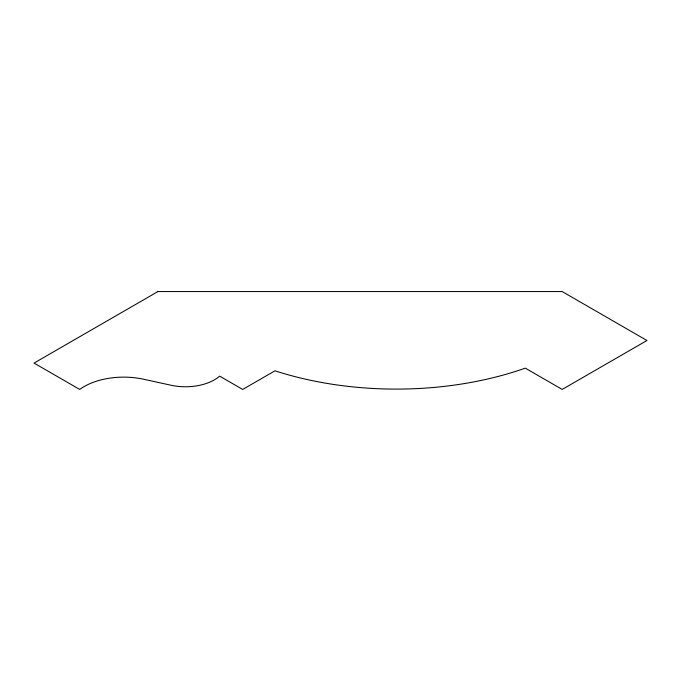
<?xml version="1.0" encoding="UTF-8"?>
<svg xmlns="http://www.w3.org/2000/svg" width="681" height="681" viewBox="0 0 681 681"><rect width="100%" height="100%" fill="white"/><g stroke="black" fill="none" stroke-linecap="round" stroke-linejoin="round"><path stroke-width="1.02" d="M157.932 291.562L34.05 363.084L79.694 389.438A56.055 32.365 0 0 1 143.563 379.232L170.982 385.233A40.886 23.605 0 0 0 219.648 376.125L242.7 389.438L274.971 370.805A247.756 143.044 0 0 0 525.306 368.14L562.191 389.438L646.95 340.5L562.191 291.562L157.932 291.562"/></g></svg>
